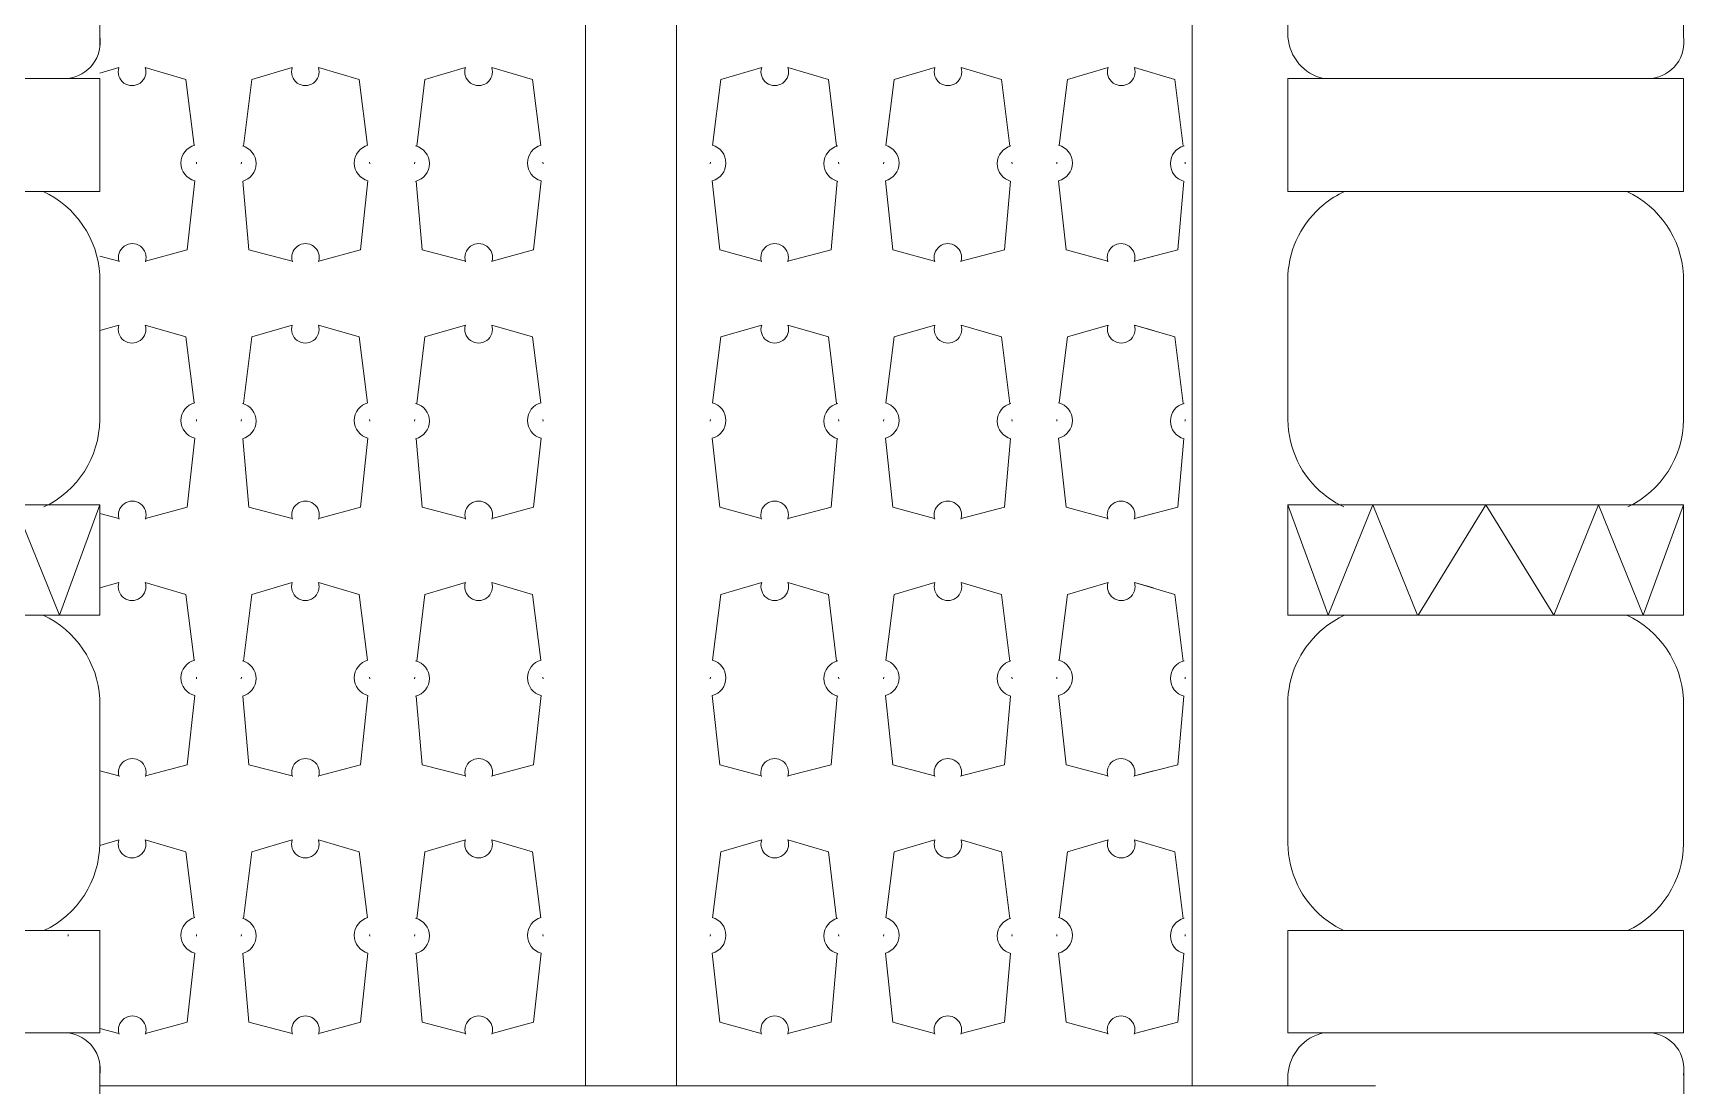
# Model space of a CAD drawing. Header units: millimetres. Extents: x 2399 to 111977, y 1313 to 59551.
# Drawn here: x 43914 to 45347, y 44698 to 45612 of the extents above; entities that cross this region are included whole.
import ezdxf

# ---------------------------------------------------------------- set-up
doc = ezdxf.new("R2010")
doc.units = ezdxf.units.MM
doc.layers.add('hatch1', color=7, linetype='Continuous', lineweight=20, true_color=0x6a6a6a)
doc.layers.add('main line', color=7, linetype='Continuous', lineweight=13)

msp = doc.modelspace()

# ---------------------------------------------------------------- linework, layer by layer
at = {"layer": 'hatch1', "color": 251, "linetype": 'Continuous', "lineweight": 20, "true_color": 0x6a6a6a}
for p, q in [((43988.6326, 45582.3471), (43971.928, 45577.6136)), ((43971.9578, 45418.6631), (43988.6262, 45414.3225)), ((43988.6326, 45358.8251), (43971.928, 45354.0916)), ((43971.9578, 45195.1411), (43988.6262, 45190.8005)), ((43988.6326, 45135.3032), (43971.928, 45130.5697)), ((43971.9578, 44971.6192), (43988.6262, 44967.2786)), ((43988.6326, 44911.7812), (43971.928, 44907.0477)), ((43971.9578, 44748.0972), (43988.6262, 44743.7566))]:
    msp.add_line(p, q, dxfattribs=at)
at = {"layer": 'main line', "color": 7, "linetype": 'Continuous', "lineweight": 13}
for p, q in [((45346.8011, 45609.7199), (45346.8011, 46324.2577)), ((43971.9578, 45599.4217), (43971.9578, 46306.236)), ((44472.632, 46119.5093), (44472.632, 44698.128)), ((44393.759, 46098.5704), (44393.759, 44698.128)), ((44920.2312, 44698.128), (44920.2312, 45847.6994)), ((45003.368, 45608.6844), (45003.368, 45625.8484)), ((44011.3884, 45582.3471), (44046.7824, 45572.0043)), ((44139.0254, 45582.3471), (44103.8686, 45572.0043)), ((44197.1752, 45572.0043), (44161.7813, 45582.3471)), ((44289.4183, 45582.3471), (44254.2615, 45572.0043)), ((44347.5681, 45572.0043), (44312.1741, 45582.3471)), ((44511.1615, 45572.0043), (44546.5555, 45582.3471)), ((44569.3114, 45582.3471), (44604.4682, 45572.0043)), ((44661.5544, 45572.0043), (44696.9484, 45582.3471)), ((44719.7042, 45582.3471), (44754.861, 45572.0043)), ((44847.3413, 45582.3471), (44811.9473, 45572.0043)), ((44870.0971, 45582.3471), (44905.2539, 45572.0043)), ((44870.0971, 45582.3471), (44886.8017, 45577.6136)), ((43628.5248, 45572.78), (43971.9578, 45572.78)), ((43971.9578, 45474.8649), (43971.9578, 45572.78)), ((43971.9578, 45474.8649), (43971.9578, 45572.78)), ((44053.9723, 45514.7705), (44046.7824, 45572.0043)), ((44103.8686, 45572.0043), (44096.7048, 45514.0902)), ((44204.3651, 45514.7705), (44197.1752, 45572.0043)), ((44254.2615, 45572.0043), (44247.0976, 45514.0902)), ((44354.758, 45514.7705), (44347.5681, 45572.0043)), ((44503.9716, 45514.7705), (44511.1615, 45572.0043)), ((44604.4682, 45572.0043), (44611.632, 45514.0902)), ((44654.3645, 45514.7705), (44661.5544, 45572.0043)), ((44754.861, 45572.0043), (44762.0249, 45514.0902)), ((44804.7574, 45514.7705), (44811.9473, 45572.0043)), ((44905.2539, 45572.0043), (44912.4178, 45514.0902)), ((45003.368, 45474.8649), (45003.368, 45572.78)), ((45003.368, 45572.78), (45034.5113, 45572.78)), ((45034.5113, 45572.78), (45346.8011, 45572.78)), ((45346.8011, 45474.8649), (45346.8011, 45572.78)), ((44055.9838, 45498.7582), (44055.8006, 45500.2164)), ((44094.9886, 45500.2164), (44094.8082, 45498.7582)), ((44206.3767, 45498.7582), (44206.1935, 45500.2164)), ((44245.3815, 45500.2164), (44245.2011, 45498.7582)), ((44356.7695, 45498.7582), (44356.5864, 45500.2164)), ((44501.9601, 45498.7582), (44502.1433, 45500.2164)), ((44613.3482, 45500.2164), (44613.5286, 45498.7582)), ((44652.353, 45498.7582), (44652.5362, 45500.2164)), ((44763.7411, 45500.2164), (44763.9215, 45498.7582)), ((44802.7459, 45498.7582), (44802.9291, 45500.2164)), ((44914.134, 45500.2164), (44914.3143, 45498.7582)), ((44047.808, 45424.1254), (44054.3803, 45484.1203)), ((44096.1339, 45483.6914), (44101.3748, 45424.1254)), ((44198.2009, 45424.1254), (44204.7731, 45484.1203)), ((44246.5268, 45483.6914), (44251.7677, 45424.1254)), ((44348.5937, 45424.1254), (44355.166, 45484.1203)), ((44510.1359, 45424.1254), (44503.5637, 45484.1203)), ((44612.2029, 45483.6914), (44606.962, 45424.1254)), ((44660.5288, 45424.1254), (44653.9565, 45484.1203)), ((44762.5958, 45483.6914), (44757.3549, 45424.1254)), ((44810.9217, 45424.1254), (44804.3494, 45484.1203)), ((44912.9887, 45483.6914), (44907.7477, 45424.1254)), ((43628.5248, 45474.8649), (43971.9578, 45474.8649)), ((45003.368, 45474.8649), (45034.5113, 45474.8649)), ((45034.5113, 45474.8649), (45346.8011, 45474.8649)), ((44011.7121, 45414.408), (44047.808, 45424.1254)), ((44101.3748, 45424.1254), (44139.019, 45414.3225)), ((44162.105, 45414.408), (44198.2009, 45424.1254)), ((44251.7677, 45424.1254), (44289.4119, 45414.3225)), ((44312.4979, 45414.408), (44348.5937, 45424.1254)), ((44546.2318, 45414.408), (44510.1359, 45424.1254)), ((44606.962, 45424.1254), (44569.3178, 45414.3225)), ((44696.6247, 45414.408), (44660.5288, 45424.1254)), ((44757.3549, 45424.1254), (44719.7106, 45414.3225)), ((44847.0176, 45414.408), (44810.9217, 45424.1254)), ((44907.7477, 45424.1254), (44870.1035, 45414.3225)), ((44886.7719, 45418.6631), (44870.1035, 45414.3225)), ((43971.9578, 45276.5234), (43971.9578, 45402.3183)), ((43971.9578, 45276.5234), (43971.9578, 45402.3183)), ((45003.368, 45276.5234), (45003.368, 45402.3183)), ((45346.8011, 45276.5234), (45346.8011, 45402.3183)), ((44011.3884, 45358.8251), (44046.7824, 45348.4824)), ((44053.9723, 45291.2486), (44046.7824, 45348.4824)), ((44103.8686, 45348.4824), (44096.7048, 45290.5682)), ((44139.0254, 45358.8251), (44103.8686, 45348.4824)), ((44197.1752, 45348.4824), (44161.7813, 45358.8251)), ((44204.3651, 45291.2486), (44197.1752, 45348.4824)), ((44254.2615, 45348.4824), (44247.0976, 45290.5682)), ((44289.4183, 45358.8251), (44254.2615, 45348.4824)), ((44347.5681, 45348.4824), (44312.1741, 45358.8251)), ((44354.758, 45291.2486), (44347.5681, 45348.4824)), ((44503.9716, 45291.2486), (44511.1615, 45348.4824)), ((44511.1615, 45348.4824), (44546.5555, 45358.8251)), ((44569.3114, 45358.8251), (44604.4682, 45348.4824)), ((44604.4682, 45348.4824), (44611.632, 45290.5682)), ((44654.3645, 45291.2486), (44661.5544, 45348.4824)), ((44661.5544, 45348.4824), (44696.9484, 45358.8251)), ((44719.7042, 45358.8251), (44754.861, 45348.4824)), ((44754.861, 45348.4824), (44762.0249, 45290.5682)), ((44804.7574, 45291.2486), (44811.9473, 45348.4824)), ((44847.3413, 45358.8251), (44811.9473, 45348.4824)), ((44870.0971, 45358.8251), (44905.2539, 45348.4824)), ((44870.0971, 45358.8251), (44886.8017, 45354.0916)), ((44905.2539, 45348.4824), (44912.4178, 45290.5682)), ((44055.9838, 45275.2363), (44055.8006, 45276.6944)), ((44094.9886, 45276.6944), (44094.8082, 45275.2363)), ((44206.3767, 45275.2363), (44206.1935, 45276.6944)), ((44245.3815, 45276.6944), (44245.2011, 45275.2363)), ((44356.7695, 45275.2363), (44356.5864, 45276.6944)), ((44501.9601, 45275.2363), (44502.1433, 45276.6944)), ((44613.3482, 45276.6944), (44613.5286, 45275.2363)), ((44652.353, 45275.2363), (44652.5362, 45276.6944)), ((44763.7411, 45276.6944), (44763.9215, 45275.2363)), ((44802.7459, 45275.2363), (44802.9291, 45276.6944)), ((44914.134, 45276.6944), (44914.3143, 45275.2363)), ((44047.808, 45200.6034), (44054.3803, 45260.5984)), ((44096.1339, 45260.1695), (44101.3748, 45200.6034)), ((44198.2009, 45200.6034), (44204.7731, 45260.5984)), ((44246.5268, 45260.1695), (44251.7677, 45200.6034)), ((44348.5937, 45200.6034), (44355.166, 45260.5984)), ((44510.1359, 45200.6034), (44503.5637, 45260.5984)), ((44612.2029, 45260.1695), (44606.962, 45200.6034)), ((44660.5288, 45200.6034), (44653.9565, 45260.5984)), ((44762.5958, 45260.1695), (44757.3549, 45200.6034)), ((44810.9217, 45200.6034), (44804.3494, 45260.5984)), ((44912.9887, 45260.1695), (44907.7477, 45200.6034)), ((43628.5248, 45202.6349), (43971.9578, 45202.6349)), ((43898.2002, 45202.6349), (43936.9701, 45106.9526)), ((43936.9701, 45106.9526), (43971.9578, 45202.6349)), ((43971.9578, 45106.9526), (43971.9578, 45202.6349)), ((43971.9578, 45106.9526), (43971.9578, 45202.6349)), ((44011.7121, 45190.886), (44047.808, 45200.6034)), ((44101.3748, 45200.6034), (44139.019, 45190.8005)), ((44162.105, 45190.886), (44198.2009, 45200.6034)), ((44251.7677, 45200.6034), (44289.4119, 45190.8005)), ((44312.4979, 45190.886), (44348.5937, 45200.6034)), ((44546.2318, 45190.886), (44510.1359, 45200.6034)), ((44606.962, 45200.6034), (44569.3178, 45190.8005)), ((44696.6247, 45190.886), (44660.5288, 45200.6034)), ((44757.3549, 45200.6034), (44719.7106, 45190.8005)), ((44847.0176, 45190.886), (44810.9217, 45200.6034)), ((44907.7477, 45200.6034), (44870.1035, 45190.8005)), ((44886.7719, 45195.1411), (44870.1035, 45190.8005)), ((45034.5113, 45117.466), (45003.368, 45202.6349)), ((45003.368, 45202.6349), (45034.5113, 45202.6349)), ((45003.368, 45106.9526), (45003.368, 45202.6349)), ((45034.5113, 45202.6349), (45346.8011, 45202.6349)), ((45077.1256, 45202.6349), (45038.3557, 45106.9526)), ((45115.8956, 45106.9526), (45077.1256, 45202.6349)), ((45116.4724, 45106.9526), (45175.0845, 45202.6349)), ((45175.0845, 45202.6349), (45234.2735, 45106.9526)), ((45234.2735, 45106.9526), (45273.0434, 45202.6349)), ((45273.0434, 45202.6349), (45311.8134, 45106.9526)), ((45311.8134, 45106.9526), (45346.8011, 45202.6349)), ((45346.8011, 45106.9526), (45346.8011, 45202.6349)), ((44011.3884, 45135.3032), (44046.7824, 45124.9604)), ((44139.0254, 45135.3032), (44103.8686, 45124.9604)), ((44197.1752, 45124.9604), (44161.7813, 45135.3032)), ((44289.4183, 45135.3032), (44254.2615, 45124.9604)), ((44347.5681, 45124.9604), (44312.1741, 45135.3032)), ((44511.1615, 45124.9604), (44546.5555, 45135.3032)), ((44569.3114, 45135.3032), (44604.4682, 45124.9604)), ((44661.5544, 45124.9604), (44696.9484, 45135.3032)), ((44719.7042, 45135.3032), (44754.861, 45124.9604)), ((44847.3413, 45135.3032), (44811.9473, 45124.9604)), ((44870.0971, 45135.3032), (44905.2539, 45124.9604)), ((44870.0971, 45135.3032), (44886.8017, 45130.5697)), ((44053.9723, 45067.7266), (44046.7824, 45124.9604)), ((44103.8686, 45124.9604), (44096.7048, 45067.0463)), ((44204.3651, 45067.7266), (44197.1752, 45124.9604)), ((44254.2615, 45124.9604), (44247.0976, 45067.0463)), ((44354.758, 45067.7266), (44347.5681, 45124.9604)), ((44503.9716, 45067.7266), (44511.1615, 45124.9604)), ((44604.4682, 45124.9604), (44611.632, 45067.0463)), ((44654.3645, 45067.7266), (44661.5544, 45124.9604)), ((44754.861, 45124.9604), (44762.0249, 45067.0463)), ((44804.7574, 45067.7266), (44811.9473, 45124.9604)), ((44905.2539, 45124.9604), (44912.4178, 45067.0463)), ((43628.5248, 45106.9526), (43971.9578, 45106.9526)), ((45003.368, 45106.9526), (45034.5113, 45106.9526)), ((45038.3557, 45106.9526), (45034.5113, 45117.466)), ((45034.5113, 45106.9526), (45346.8011, 45106.9526)), ((44055.9838, 45051.7143), (44055.8006, 45053.1725)), ((44094.9886, 45053.1725), (44094.8082, 45051.7143)), ((44206.3767, 45051.7143), (44206.1935, 45053.1725)), ((44245.3815, 45053.1725), (44245.2011, 45051.7143)), ((44356.7695, 45051.7143), (44356.5864, 45053.1725)), ((44501.9601, 45051.7143), (44502.1433, 45053.1725)), ((44613.3482, 45053.1725), (44613.5286, 45051.7143)), ((44652.353, 45051.7143), (44652.5362, 45053.1725)), ((44763.7411, 45053.1725), (44763.9215, 45051.7143)), ((44802.7459, 45051.7143), (44802.9291, 45053.1725)), ((44914.134, 45053.1725), (44914.3143, 45051.7143)), ((43971.9578, 44908.6111), (43971.9578, 45034.406)), ((43971.9578, 44908.6111), (43971.9578, 45034.406)), ((44047.808, 44977.0815), (44054.3803, 45037.0764)), ((44096.1339, 45036.6475), (44101.3748, 44977.0815)), ((44198.2009, 44977.0815), (44204.7731, 45037.0764)), ((44246.5268, 45036.6475), (44251.7677, 44977.0815)), ((44348.5937, 44977.0815), (44355.166, 45037.0764)), ((44510.1359, 44977.0815), (44503.5637, 45037.0764)), ((44612.2029, 45036.6475), (44606.962, 44977.0815)), ((44660.5288, 44977.0815), (44653.9565, 45037.0764)), ((44762.5958, 45036.6475), (44757.3549, 44977.0815)), ((44810.9217, 44977.0815), (44804.3494, 45037.0764)), ((44912.9887, 45036.6475), (44907.7477, 44977.0815)), ((45003.368, 44908.6111), (45003.368, 45034.406)), ((45346.8011, 44908.6111), (45346.8011, 45034.406)), ((44011.7121, 44967.3641), (44047.808, 44977.0815)), ((44101.3748, 44977.0815), (44139.019, 44967.2786)), ((44162.105, 44967.3641), (44198.2009, 44977.0815)), ((44251.7677, 44977.0815), (44289.4119, 44967.2786)), ((44312.4979, 44967.3641), (44348.5937, 44977.0815)), ((44546.2318, 44967.3641), (44510.1359, 44977.0815)), ((44606.962, 44977.0815), (44569.3178, 44967.2786)), ((44696.6247, 44967.3641), (44660.5288, 44977.0815)), ((44757.3549, 44977.0815), (44719.7106, 44967.2786)), ((44847.0176, 44967.3641), (44810.9217, 44977.0815)), ((44907.7477, 44977.0815), (44870.1035, 44967.2786)), ((44886.7719, 44971.6192), (44870.1035, 44967.2786)), ((44011.3884, 44911.7812), (44046.7824, 44901.4385)), ((44139.0254, 44911.7812), (44103.8686, 44901.4385)), ((44197.1752, 44901.4385), (44161.7813, 44911.7812)), ((44289.4183, 44911.7812), (44254.2615, 44901.4385)), ((44347.5681, 44901.4385), (44312.1741, 44911.7812)), ((44511.1615, 44901.4385), (44546.5555, 44911.7812)), ((44569.3114, 44911.7812), (44604.4682, 44901.4385)), ((44661.5544, 44901.4385), (44696.9484, 44911.7812)), ((44719.7042, 44911.7812), (44754.861, 44901.4385)), ((44847.3413, 44911.7812), (44811.9473, 44901.4385)), ((44870.0971, 44911.7812), (44905.2539, 44901.4385)), ((44870.0971, 44911.7812), (44886.8017, 44907.0477)), ((44053.9723, 44844.2047), (44046.7824, 44901.4385)), ((44103.8686, 44901.4385), (44096.7048, 44843.5243)), ((44204.3651, 44844.2047), (44197.1752, 44901.4385)), ((44254.2615, 44901.4385), (44247.0976, 44843.5243)), ((44354.758, 44844.2047), (44347.5681, 44901.4385)), ((44503.9716, 44844.2047), (44511.1615, 44901.4385)), ((44604.4682, 44901.4385), (44611.632, 44843.5243)), ((44654.3645, 44844.2047), (44661.5544, 44901.4385)), ((44754.861, 44901.4385), (44762.0249, 44843.5243)), ((44804.7574, 44844.2047), (44811.9473, 44901.4385)), ((44905.2539, 44901.4385), (44912.4178, 44843.5243)), ((43628.5248, 44833.0405), (43971.9578, 44833.0405)), ((43971.9578, 44744.3672), (43971.9578, 44833.0405)), ((43971.9578, 44744.3672), (43971.9578, 44833.0405)), ((45003.368, 44744.3672), (45003.368, 44833.0405)), ((45003.368, 44833.0405), (45034.5113, 44833.0405)), ((45034.5113, 44833.0405), (45346.8011, 44833.0405)), ((45346.8011, 44744.3672), (45346.8011, 44833.0405)), ((43944.5957, 44829.6505), (43944.4153, 44828.1924)), ((44055.9838, 44828.1924), (44055.8006, 44829.6505)), ((44094.9886, 44829.6505), (44094.8082, 44828.1924)), ((44206.3767, 44828.1924), (44206.1935, 44829.6505)), ((44245.3815, 44829.6505), (44245.2011, 44828.1924)), ((44356.7695, 44828.1924), (44356.5864, 44829.6505)), ((44501.9601, 44828.1924), (44502.1433, 44829.6505)), ((44613.3482, 44829.6505), (44613.5286, 44828.1924)), ((44652.353, 44828.1924), (44652.5362, 44829.6505)), ((44763.7411, 44829.6505), (44763.9215, 44828.1924)), ((44802.7459, 44828.1924), (44802.9291, 44829.6505)), ((44914.134, 44829.6505), (44914.3143, 44828.1924)), ((44047.808, 44753.5595), (44054.3803, 44813.5545)), ((44096.1339, 44813.1256), (44101.3748, 44753.5595)), ((44198.2009, 44753.5595), (44204.7731, 44813.5545)), ((44246.5268, 44813.1256), (44251.7677, 44753.5595)), ((44348.5937, 44753.5595), (44355.166, 44813.5545)), ((44510.1359, 44753.5595), (44503.5637, 44813.5545)), ((44612.2029, 44813.1256), (44606.962, 44753.5595)), ((44660.5288, 44753.5595), (44653.9565, 44813.5545)), ((44762.5958, 44813.1256), (44757.3549, 44753.5595)), ((44810.9217, 44753.5595), (44804.3494, 44813.5545)), ((44912.9887, 44813.1256), (44907.7477, 44753.5595)), ((44011.7121, 44743.8421), (44047.808, 44753.5595)), ((44101.3748, 44753.5595), (44139.019, 44743.7566)), ((44162.105, 44743.8421), (44198.2009, 44753.5595)), ((44251.7677, 44753.5595), (44289.4119, 44743.7566)), ((44312.4979, 44743.8421), (44348.5937, 44753.5595)), ((44546.2318, 44743.8421), (44510.1359, 44753.5595)), ((44606.962, 44753.5595), (44569.3178, 44743.7566)), ((44696.6247, 44743.8421), (44660.5288, 44753.5595)), ((44757.3549, 44753.5595), (44719.7106, 44743.7566)), ((44847.0176, 44743.8421), (44810.9217, 44753.5595)), ((44907.7477, 44753.5595), (44870.1035, 44743.7566)), ((44886.7719, 44748.0972), (44870.1035, 44743.7566)), ((43628.5248, 44744.3672), (43971.9578, 44744.3672)), ((45003.368, 44744.3672), (45034.5113, 44744.3672)), ((45034.5113, 44744.3672), (45346.8011, 44744.3672)), ((43971.9578, 44101.1099), (43971.9578, 44717.7255)), ((45003.368, 44708.4628), (45003.368, 44698.128)), ((45347.213, 44122.3986), (45347.213, 44712.0312)), ((43971.9578, 44698.128), (45079.4911, 44698.128))]:
    msp.add_line(p, q, dxfattribs=at)
for centre, radius, start, end in [((43940.3474, 45604.5708), 32.027, 276.9625999, 9.2518112), ((45043.5035, 45611.9862), 40.271, 184.7030503, 256.7953125), ((45315.1907, 45604.5708), 32.027, 276.9625999, 9.2518112), ((44000.0105, 45578.6442), 11.9653, 161.9728274, 18.0271726), ((44150.4033, 45578.6442), 11.9653, 161.9728274, 18.0271726), ((44300.7962, 45578.6442), 11.9653, 161.9728274, 18.0271726), ((44557.9334, 45578.6442), 11.9653, 161.9728274, 18.0271726), ((44708.3263, 45578.6442), 11.9653, 161.9728274, 18.0271726), ((44858.7192, 45578.6442), 11.9653, 161.9728274, 18.0271726), ((44058.3294, 45499.5007), 15.8793, 104.4005587, 255.5994413), ((44091.8321, 45498.9769), 15.8793, 284.4005587, 75.5994413), ((44208.7223, 45499.5007), 15.8793, 104.4005587, 255.5994413), ((44242.225, 45498.9769), 15.8793, 284.4005587, 75.5994413), ((44359.1152, 45499.5007), 15.8793, 104.4005587, 255.5994413), ((44499.6145, 45499.5007), 15.8793, 284.4005587, 75.5994413), ((44616.5047, 45498.9769), 15.8793, 104.4005587, 255.5994413), ((44650.0074, 45499.5007), 15.8793, 284.4005587, 75.5994413), ((44766.8976, 45498.9769), 15.8793, 104.4005587, 255.5994413), ((44800.4002, 45499.5007), 15.8793, 284.4005587, 75.5994413), ((44917.2905, 45498.9769), 15.8793, 104.4005587, 255.5994413), ((43886.7012, 45397.4543), 85.3953, 3.2652668, 65.0258359), ((45088.6247, 45397.4543), 85.3953, 129.3222272, 176.7347332), ((45088.6247, 45397.4543), 85.3953, 114.9741641, 129.3222272), ((45261.5444, 45397.4543), 85.3953, 3.2652668, 65.0258359), ((44000.1575, 45417.5158), 11.9653, 341.9728274, 198.0271726), ((44150.5504, 45417.5158), 11.9653, 341.9728274, 198.0271726), ((44300.9432, 45417.5158), 11.9653, 341.9728274, 198.0271726), ((44557.7864, 45417.5158), 11.9653, 341.9728274, 198.0271726), ((44708.1793, 45417.5158), 11.9653, 341.9728274, 198.0271726), ((44858.5722, 45417.5158), 11.9653, 341.9728274, 198.0271726), ((44000.0105, 45355.1223), 11.9653, 161.9728274, 18.0271726), ((44150.4033, 45355.1223), 11.9653, 161.9728274, 18.0271726), ((44300.7962, 45355.1223), 11.9653, 161.9728274, 18.0271726), ((44557.9334, 45355.1223), 11.9653, 161.9728274, 18.0271726), ((44708.3263, 45355.1223), 11.9653, 161.9728274, 18.0271726), ((44858.7192, 45355.1223), 11.9653, 161.9728274, 18.0271726), ((44058.3294, 45275.9788), 15.8793, 104.4005587, 255.5994413), ((44091.8321, 45275.455), 15.8793, 284.4005587, 75.5994413), ((44208.7223, 45275.9788), 15.8793, 104.4005587, 255.5994413), ((44242.225, 45275.455), 15.8793, 284.4005587, 75.5994413), ((44359.1152, 45275.9788), 15.8793, 104.4005587, 255.5994413), ((44499.6145, 45275.9788), 15.8793, 284.4005587, 75.5994413), ((44616.5047, 45275.455), 15.8793, 104.4005587, 255.5994413), ((44650.0074, 45275.9788), 15.8793, 284.4005587, 75.5994413), ((44766.8976, 45275.455), 15.8793, 104.4005587, 255.5994413), ((44800.4002, 45275.9788), 15.8793, 284.4005587, 75.5994413), ((44917.2905, 45275.455), 15.8793, 104.4005587, 255.5994413), ((43887.516, 45277.352), 84.4459, 295.2154069, 359.4377766), ((45087.8098, 45277.352), 84.4459, 180.5622234, 230.8645192), ((45262.3592, 45277.352), 84.4459, 295.2154069, 359.4377766), ((44000.1575, 45193.9938), 11.9653, 341.9728274, 198.0271726), ((44150.5504, 45193.9938), 11.9653, 341.9728274, 198.0271726), ((44300.9432, 45193.9938), 11.9653, 341.9728274, 198.0271726), ((44557.7864, 45193.9938), 11.9653, 341.9728274, 198.0271726), ((44708.1793, 45193.9938), 11.9653, 341.9728274, 198.0271726), ((44858.5722, 45193.9938), 11.9653, 341.9728274, 198.0271726), ((45087.8098, 45277.352), 84.4459, 230.8645192, 244.7845931), ((44000.0105, 45131.6003), 11.9653, 161.9728274, 18.0271726), ((44150.4033, 45131.6003), 11.9653, 161.9728274, 18.0271726), ((44300.7962, 45131.6003), 11.9653, 161.9728274, 18.0271726), ((44557.9334, 45131.6003), 11.9653, 161.9728274, 18.0271726), ((44708.3263, 45131.6003), 11.9653, 161.9728274, 18.0271726), ((44858.7192, 45131.6003), 11.9653, 161.9728274, 18.0271726), ((43886.7012, 45029.542), 85.3953, 3.2652668, 65.0258359), ((45088.6247, 45029.542), 85.3953, 114.9741641, 129.3222272), ((45261.5444, 45029.542), 85.3953, 3.2652668, 65.0258359), ((45088.6247, 45029.542), 85.3953, 129.3222272, 176.7347332), ((44058.3294, 45052.4568), 15.8793, 104.4005587, 255.5994413), ((44091.8321, 45051.933), 15.8793, 284.4005587, 75.5994413), ((44208.7223, 45052.4568), 15.8793, 104.4005587, 255.5994413), ((44242.225, 45051.933), 15.8793, 284.4005587, 75.5994413), ((44359.1152, 45052.4568), 15.8793, 104.4005587, 255.5994413), ((44499.6145, 45052.4568), 15.8793, 284.4005587, 75.5994413), ((44616.5047, 45051.933), 15.8793, 104.4005587, 255.5994413), ((44650.0074, 45052.4568), 15.8793, 284.4005587, 75.5994413), ((44766.8976, 45051.933), 15.8793, 104.4005587, 255.5994413), ((44800.4002, 45052.4568), 15.8793, 284.4005587, 75.5994413), ((44917.2905, 45051.933), 15.8793, 104.4005587, 255.5994413), ((44000.1575, 44970.4719), 11.9653, 341.9728274, 198.0271726), ((44150.5504, 44970.4719), 11.9653, 341.9728274, 198.0271726), ((44300.9432, 44970.4719), 11.9653, 341.9728274, 198.0271726), ((44557.7864, 44970.4719), 11.9653, 341.9728274, 198.0271726), ((44708.1793, 44970.4719), 11.9653, 341.9728274, 198.0271726), ((44858.5722, 44970.4719), 11.9653, 341.9728274, 198.0271726), ((43887.516, 44909.4397), 84.4459, 295.2154069, 359.4377766), ((44000.0105, 44908.0784), 11.9653, 161.9728274, 18.0271726), ((44150.4033, 44908.0784), 11.9653, 161.9728274, 18.0271726), ((44300.7962, 44908.0784), 11.9653, 161.9728274, 18.0271726), ((44557.9334, 44908.0784), 11.9653, 161.9728274, 18.0271726), ((44708.3263, 44908.0784), 11.9653, 161.9728274, 18.0271726), ((44858.7192, 44908.0784), 11.9653, 161.9728274, 18.0271726), ((45087.8098, 44909.4397), 84.4459, 180.5622234, 230.8645192), ((45262.3592, 44909.4397), 84.4459, 295.2154069, 359.4377766), ((44058.3294, 44828.9349), 15.8793, 104.4005587, 255.5994413), ((44091.8321, 44828.4111), 15.8793, 284.4005587, 75.5994413), ((44208.7223, 44828.9349), 15.8793, 104.4005587, 255.5994413), ((44242.225, 44828.4111), 15.8793, 284.4005587, 75.5994413), ((44359.1152, 44828.9349), 15.8793, 104.4005587, 255.5994413), ((44499.6145, 44828.9349), 15.8793, 284.4005587, 75.5994413), ((44616.5047, 44828.4111), 15.8793, 104.4005587, 255.5994413), ((44650.0074, 44828.9349), 15.8793, 284.4005587, 75.5994413), ((44766.8976, 44828.4111), 15.8793, 104.4005587, 255.5994413), ((44800.4002, 44828.9349), 15.8793, 284.4005587, 75.5994413), ((44917.2905, 44828.4111), 15.8793, 104.4005587, 255.5994413), ((45087.8098, 44909.4397), 84.4459, 230.8645192, 244.7845931), ((44000.1575, 44746.9499), 11.9653, 341.9728274, 198.0271726), ((44150.5504, 44746.9499), 11.9653, 341.9728274, 198.0271726), ((44300.9432, 44746.9499), 11.9653, 341.9728274, 198.0271726), ((44557.7864, 44746.9499), 11.9653, 341.9728274, 198.0271726), ((44708.1793, 44746.9499), 11.9653, 341.9728274, 198.0271726), ((44858.5722, 44746.9499), 11.9653, 341.9728274, 198.0271726), ((43940.3474, 44712.5764), 32.027, 350.7481888, 83.0374001), ((45043.5035, 44705.1609), 40.271, 103.2046875, 175.2969497), ((45315.1907, 44712.5764), 32.027, 350.7481888, 83.0374001)]:
    msp.add_arc(centre, radius, start, end, dxfattribs=at)

doc.saveas('drawing.dxf')
